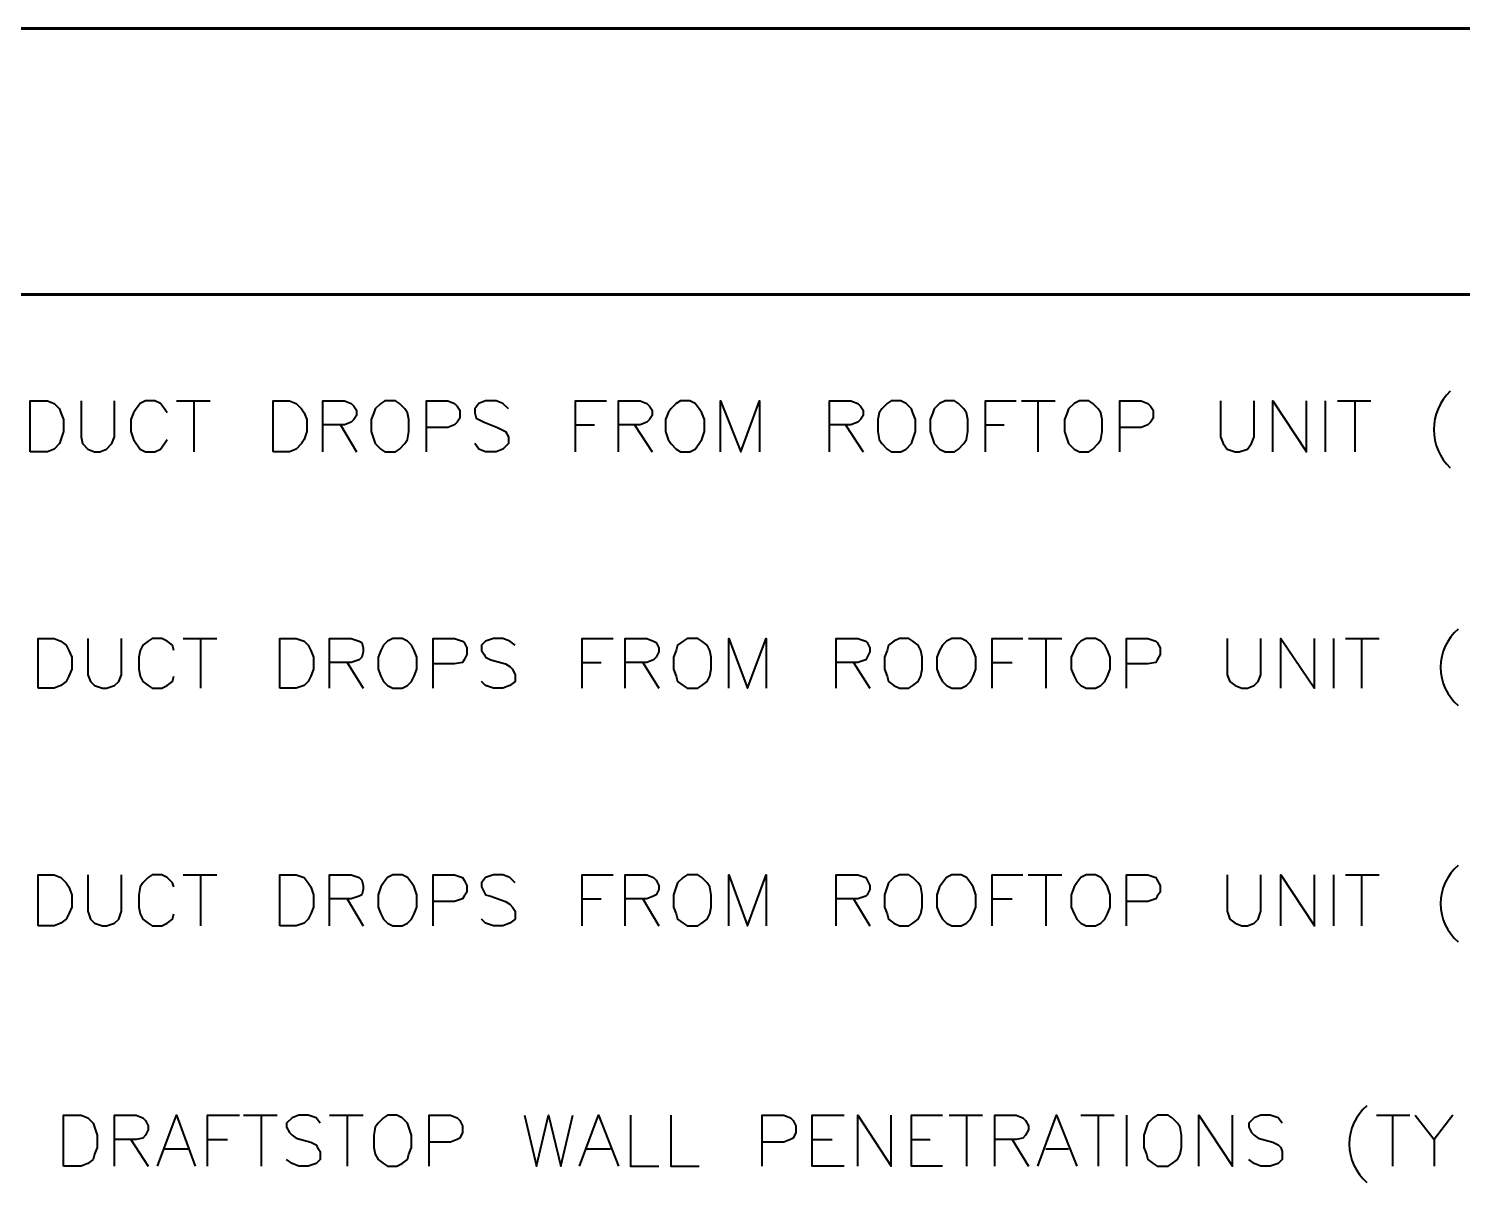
# Model space of a CAD drawing. Header units: inches. Extents: x 5 to 516, y -193 to 129.
# Drawn here: x 392.15 to 402.82, y -163.69 to -155.1 of the extents above; entities that cross this region are included whole.
import ezdxf

# ---------------------------------------------------------------- set-up
doc = ezdxf.new("R2010")
doc.units = ezdxf.units.IN
doc.header["$MEASUREMENT"] = 0
doc.layers.add('PDF10_Geometry', color=7, linetype='Continuous')

msp = doc.modelspace()

# ---------------------------------------------------------------- linework, layer by layer
at = {"layer": 'PDF10_Geometry', "lineweight": 60}
for points in [[(357.0896039, -155.0962878), (450.1758235, -155.0962878)], [(357.0896039, -157.0762074), (450.1758235, -157.0762074)]]:
    msp.add_lwpolyline(points, dxfattribs=at)
at = {"layer": 'PDF10_Geometry', "lineweight": 40}
for points in [[(392.1581831, -158.2461633), (392.1581831, -157.8661787), (392.2881778, -157.8661787), (392.3381758, -157.8861779), (392.3781741, -157.9261763), (392.3881737, -157.9561751), (392.4081729, -158.006173), (392.4081729, -158.0961694), (392.3881737, -158.1561669), (392.3781741, -158.1861657), (392.3381758, -158.2261641), (392.2881778, -158.2461633)], [(393.9681062, -158.2461633), (393.9681062, -157.8661787), (394.0881013, -157.8661787), (394.1380993, -157.8861779), (394.1780977, -157.9261763), (394.1980968, -157.9561751), (394.218096, -158.006173), (394.218096, -158.0961694), (394.1980968, -158.1561669), (394.1780977, -158.1861657), (394.1380993, -158.2261641), (394.0881013, -158.2461633)], [(394.7980759, -157.8661787), (394.7680771, -157.8861779), (394.7280787, -157.9261763), (394.7180791, -157.9561751), (394.6980799, -158.006173), (394.6980799, -158.0961694), (394.7180791, -158.1561669), (394.7280787, -158.1861657), (394.7680771, -158.2261641), (394.7980759, -158.2461633), (394.8780726, -158.2461633), (394.9080714, -158.2261641), (394.9480698, -158.1861657), (394.968069, -158.1561669), (394.9780686, -158.0961694), (394.9780686, -158.006173), (394.968069, -157.9561751), (394.9480698, -157.9261763), (394.9080714, -157.8861779), (394.8780726, -157.8661787)], [(396.9979865, -157.8661787), (396.9679877, -157.8861779), (396.9279894, -157.9261763), (396.9079902, -157.9561751), (396.887991, -158.006173), (396.887991, -158.0961694), (396.9079902, -158.1561669), (396.9279894, -158.1861657), (396.9679877, -158.2261641), (396.9979865, -158.2461633), (397.0679837, -158.2461633), (397.1079821, -158.2261641), (397.1379808, -158.1861657), (397.15798, -158.1561669), (397.1779792, -158.0961694), (397.1779792, -158.006173), (397.15798, -157.9561751), (397.1379808, -157.9261763), (397.1079821, -157.8861779), (397.0679837, -157.8661787)], [(398.5679194, -157.8661787), (398.5379206, -157.8861779), (398.4979222, -157.9261763), (398.477923, -157.9561751), (398.4679234, -158.006173), (398.4679234, -158.0961694), (398.477923, -158.1561669), (398.4979222, -158.1861657), (398.5379206, -158.2261641), (398.5679194, -158.2461633), (398.6379165, -158.2461633), (398.6779149, -158.2261641), (398.7179133, -158.1861657), (398.7279129, -158.1561669), (398.7479121, -158.0961694), (398.7479121, -158.006173), (398.7279129, -157.9561751), (398.7179133, -157.9261763), (398.6779149, -157.8861779), (398.6379165, -157.8661787)], [(398.9679031, -157.8661787), (398.9279048, -157.8861779), (398.8879064, -157.9261763), (398.8779068, -157.9561751), (398.8579076, -158.006173), (398.8579076, -158.0961694), (398.8779068, -158.1561669), (398.8879064, -158.1861657), (398.9279048, -158.2261641), (398.9679031, -158.2461633), (399.0379003, -158.2461633), (399.0678991, -158.2261641), (399.1078974, -158.1861657), (399.1278966, -158.1561669), (399.1378962, -158.0961694), (399.1378962, -158.006173), (399.1278966, -157.9561751), (399.1078974, -157.9261763), (399.0678991, -157.8861779), (399.0379003, -157.8661787)], [(399.9678625, -157.8661787), (399.9278641, -157.8861779), (399.8878658, -157.9261763), (399.8778662, -157.9561751), (399.857867, -158.006173), (399.857867, -158.0961694), (399.8778662, -158.1561669), (399.8878658, -158.1861657), (399.9278641, -158.2261641), (399.9678625, -158.2461633), (400.0378597, -158.2461633), (400.0678585, -158.2261641), (400.1078568, -158.1861657), (400.127856, -158.1561669), (400.1378556, -158.0961694), (400.1378556, -158.006173), (400.127856, -157.9561751), (400.1078568, -157.9261763), (400.0678585, -157.8861779), (400.0378597, -157.8661787)], [(392.2181739, -160.0060918), (392.2181739, -159.6361068), (392.338169, -159.6361068), (392.388167, -159.656106), (392.4281653, -159.6861048), (392.4481645, -159.7261032), (392.4681637, -159.7761011), (392.4681637, -159.8660975), (392.4481645, -159.9160955), (392.4281653, -159.9560938), (392.388167, -159.9860926), (392.338169, -160.0060918)], [(394.0181008, -160.0060918), (394.0181008, -159.6361068), (394.1380959, -159.6361068), (394.1980934, -159.656106), (394.2280922, -159.6861048), (394.2480914, -159.7261032), (394.2680906, -159.7761011), (394.2680906, -159.8660975), (394.2480914, -159.9160955), (394.2280922, -159.9560938), (394.1980934, -159.9860926), (394.1380959, -160.0060918)], [(394.8580666, -159.6361068), (394.8180683, -159.656106), (394.7880695, -159.6861048), (394.7680703, -159.7261032), (394.7480711, -159.7761011), (394.7480711, -159.8660975), (394.7680703, -159.9160955), (394.7880695, -159.9560938), (394.8180683, -159.9860926), (394.8580666, -160.0060918), (394.9280638, -160.0060918), (394.9680622, -159.9860926), (394.998061, -159.9560938), (395.0180601, -159.9160955), (395.0380593, -159.8660975), (395.0380593, -159.7761011), (395.0180601, -159.7261032), (394.998061, -159.6861048), (394.9680622, -159.656106), (394.9280638, -159.6361068)], [(397.0479811, -159.6361068), (397.0179823, -159.656106), (396.9779839, -159.6861048), (396.9679843, -159.7261032), (396.9479852, -159.7761011), (396.9479852, -159.8660975), (396.9679843, -159.9160955), (396.9779839, -159.9560938), (397.0179823, -159.9860926), (397.0479811, -160.0060918), (397.1279779, -160.0060918), (397.1579766, -159.9860926), (397.197975, -159.9560938), (397.2179742, -159.9160955), (397.2279738, -159.8660975), (397.2279738, -159.7761011), (397.2179742, -159.7261032), (397.197975, -159.6861048), (397.1579766, -159.656106), (397.1279779, -159.6361068)], [(398.6279169, -159.6361068), (398.5879186, -159.656106), (398.5479202, -159.6861048), (398.5379206, -159.7261032), (398.5179214, -159.7761011), (398.5179214, -159.8660975), (398.5379206, -159.9160955), (398.5479202, -159.9560938), (398.5879186, -159.9860926), (398.6279169, -160.0060918), (398.6979141, -160.0060918), (398.7279129, -159.9860926), (398.7679113, -159.9560938), (398.7879104, -159.9160955), (398.79791, -159.8660975), (398.79791, -159.7761011), (398.7879104, -159.7261032), (398.7679113, -159.6861048), (398.7279129, -159.656106), (398.6979141, -159.6361068)], [(399.0179045, -159.6361068), (398.9779061, -159.656106), (398.9479073, -159.6861048), (398.9279081, -159.7261032), (398.907909, -159.7761011), (398.907909, -159.8660975), (398.9279081, -159.9160955), (398.9479073, -159.9560938), (398.9779061, -159.9860926), (399.0179045, -160.0060918), (399.0879016, -160.0060918), (399.1279, -159.9860926), (399.1578988, -159.9560938), (399.177898, -159.9160955), (399.1978972, -159.8660975), (399.1978972, -159.7761011), (399.177898, -159.7261032), (399.1578988, -159.6861048), (399.1279, -159.656106), (399.0879016, -159.6361068)], [(400.0178639, -159.6361068), (399.9778655, -159.656106), (399.9478667, -159.6861048), (399.9278675, -159.7261032), (399.9078683, -159.7761011), (399.9078683, -159.8660975), (399.9278675, -159.9160955), (399.9478667, -159.9560938), (399.9778655, -159.9860926), (400.0178639, -160.0060918), (400.087861, -160.0060918), (400.1278594, -159.9860926), (400.1578582, -159.9560938), (400.1778574, -159.9160955), (400.1978566, -159.8660975), (400.1978566, -159.7761011), (400.1778574, -159.7261032), (400.1578582, -159.6861048), (400.1278594, -159.656106), (400.087861, -159.6361068)], [(392.2181603, -161.7760165), (392.2181603, -161.396032), (392.3381554, -161.396032), (392.3881534, -161.4160312), (392.4281518, -161.4560295), (392.448151, -161.4860283), (392.4681501, -161.5460259), (392.4681501, -161.6360222), (392.448151, -161.6860202), (392.4281518, -161.7260186), (392.3881534, -161.7560173), (392.3381554, -161.7760165)], [(394.018094, -161.7760165), (394.018094, -161.396032), (394.1380891, -161.396032), (394.1980867, -161.4160312), (394.2280854, -161.4560295), (394.2480846, -161.4860283), (394.2680838, -161.5460259), (394.2680838, -161.6360222), (394.2480846, -161.6860202), (394.2280854, -161.7260186), (394.1980867, -161.7560173), (394.1380891, -161.7760165)], [(394.8580599, -161.396032), (394.8180615, -161.4160312), (394.7880627, -161.4560295), (394.7680635, -161.4860283), (394.7480643, -161.5460259), (394.7480643, -161.6360222), (394.7680635, -161.6860202), (394.7880627, -161.7260186), (394.8180615, -161.7560173), (394.8580599, -161.7760165), (394.928057, -161.7760165), (394.9680554, -161.7560173), (394.9980542, -161.7260186), (395.0180534, -161.6860202), (395.0380526, -161.6360222), (395.0380526, -161.5460259), (395.0180534, -161.4860283), (394.9980542, -161.4560295), (394.9680554, -161.4160312), (394.928057, -161.396032)], [(397.0479675, -161.396032), (397.0179688, -161.4160312), (396.9779704, -161.4560295), (396.9679708, -161.4860283), (396.9479716, -161.5460259), (396.9479716, -161.6360222), (396.9679708, -161.6860202), (396.9779704, -161.7260186), (397.0179688, -161.7560173), (397.0479675, -161.7760165), (397.1279643, -161.7760165), (397.1579631, -161.7560173), (397.1979614, -161.7260186), (397.2179606, -161.6860202), (397.2279602, -161.6360222), (397.2279602, -161.5460259), (397.2179606, -161.4860283), (397.1979614, -161.4560295), (397.1579631, -161.4160312), (397.1279643, -161.396032)], [(398.6279034, -161.396032), (398.587905, -161.4160312), (398.5479066, -161.4560295), (398.537907, -161.4860283), (398.5179078, -161.5460259), (398.5179078, -161.6360222), (398.537907, -161.6860202), (398.5479066, -161.7260186), (398.587905, -161.7560173), (398.6279034, -161.7760165), (398.6979005, -161.7760165), (398.7278993, -161.7560173), (398.7678977, -161.7260186), (398.7878969, -161.6860202), (398.7978965, -161.6360222), (398.7978965, -161.5460259), (398.7878969, -161.4860283), (398.7678977, -161.4560295), (398.7278993, -161.4160312), (398.6979005, -161.396032)], [(399.0178909, -161.396032), (398.9778926, -161.4160312), (398.9478938, -161.4560295), (398.9278946, -161.4860283), (398.9078954, -161.5460259), (398.9078954, -161.6360222), (398.9278946, -161.6860202), (398.9478938, -161.7260186), (398.9778926, -161.7560173), (399.0178909, -161.7760165), (399.0878881, -161.7760165), (399.1278865, -161.7560173), (399.1578852, -161.7260186), (399.1778844, -161.6860202), (399.1978836, -161.6360222), (399.1978836, -161.5460259), (399.1778844, -161.4860283), (399.1578852, -161.4560295), (399.1278865, -161.4160312), (399.0878881, -161.396032)], [(400.0178503, -161.396032), (399.9778519, -161.4160312), (399.9478532, -161.4560295), (399.927854, -161.4860283), (399.9078548, -161.5460259), (399.9078548, -161.6360222), (399.927854, -161.6860202), (399.9478532, -161.7260186), (399.9778519, -161.7560173), (400.0178503, -161.7760165), (400.0878475, -161.7760165), (400.1278458, -161.7560173), (400.1578446, -161.7260186), (400.1778438, -161.6860202), (400.197843, -161.6360222), (400.197843, -161.5460259), (400.1778438, -161.4860283), (400.1578446, -161.4560295), (400.1278458, -161.4160312), (400.0878475, -161.396032)], [(392.4081695, -163.5659472), (392.4081695, -163.1859627), (392.5381643, -163.1859627), (392.5881622, -163.2059618), (392.6281606, -163.2459602), (392.6381602, -163.275959), (392.6581594, -163.3359566), (392.6581594, -163.4259529), (392.6381602, -163.4759509), (392.6281606, -163.5159493), (392.5881622, -163.545948), (392.5381643, -163.5659472)], [(394.8180683, -163.1859627), (394.7880695, -163.2059618), (394.7480711, -163.2459602), (394.7280719, -163.275959), (394.7180723, -163.3359566), (394.7180723, -163.4259529), (394.7280719, -163.4759509), (394.7480711, -163.5159493), (394.7880695, -163.545948), (394.8180683, -163.5659472), (394.8880654, -163.5659472), (394.9280638, -163.545948), (394.9680622, -163.5159493), (394.9780618, -163.4759509), (394.998061, -163.4259529), (394.998061, -163.3359566), (394.9780618, -163.275959), (394.9680622, -163.2459602), (394.9280638, -163.2059618), (394.8880654, -163.1859627)], [(400.547839, -163.1859627), (400.5178402, -163.2059618), (400.4778418, -163.2459602), (400.4678422, -163.275959), (400.447843, -163.3359566), (400.447843, -163.4259529), (400.4678422, -163.4759509), (400.4778418, -163.5159493), (400.5178402, -163.545948), (400.547839, -163.5659472), (400.6278357, -163.5659472), (400.6578345, -163.545948), (400.6978329, -163.5159493), (400.7178321, -163.4759509), (400.7278317, -163.4259529), (400.7278317, -163.3359566), (400.7178321, -163.275959), (400.6978329, -163.2459602), (400.6578345, -163.2059618), (400.6278357, -163.1859627)]]:
    msp.add_lwpolyline(points, close=True, dxfattribs=at)
for points in [[(392.5381609, -157.8661787), (392.5381609, -158.1361677), (392.5481605, -158.1861657), (392.5881588, -158.2261641), (392.6381568, -158.2461633), (392.6781552, -158.2461633), (392.7281531, -158.2261641), (392.7681515, -158.1861657), (392.7881507, -158.1361677), (392.7881507, -157.8661787)], [(393.1781349, -157.9561751), (393.1581357, -157.9261763), (393.1281369, -157.8861779), (393.0881385, -157.8661787), (393.0181414, -157.8661787), (392.978143, -157.8861779), (392.9481442, -157.9261763), (392.928145, -157.9561751), (392.9081458, -158.006173), (392.9081458, -158.0961694), (392.928145, -158.1561669), (392.9481442, -158.1861657), (392.978143, -158.2261641), (393.0181414, -158.2461633), (393.0881385, -158.2461633), (393.1281369, -158.2261641), (393.1581357, -158.1861657), (393.1781349, -158.1561669)], [(393.2481354, -157.8661787), (393.4981253, -157.8661787)], [(393.3781267, -157.8661787), (393.3781267, -158.2461633)], [(394.3380878, -158.2461633), (394.3380878, -157.8661787), (394.4980813, -157.8661787), (394.5480792, -157.8861779), (394.5680784, -157.9061771), (394.5880776, -157.9361759), (394.5880776, -157.9761742), (394.5680784, -158.006173), (394.5480792, -158.0261722), (394.4980813, -158.0461714), (394.3380878, -158.0461714)], [(395.1080599, -158.2461633), (395.1080599, -157.8661787), (395.2680534, -157.8661787), (395.3180514, -157.8861779), (395.3380505, -157.9061771), (395.3580497, -157.9361759), (395.3580497, -157.9961734), (395.3380505, -158.0261722), (395.3180514, -158.0461714), (395.2680534, -158.0661706), (395.1080599, -158.0661706)], [(395.7180385, -157.9261763), (395.6780401, -157.8861779), (395.6280422, -157.8661787), (395.5480454, -157.8661787), (395.4980474, -157.8861779), (395.4680487, -157.9261763), (395.4680487, -157.9561751), (395.4780482, -157.9961734), (395.4980474, -158.006173), (395.5380458, -158.0261722), (395.6380418, -158.0661706), (395.6780401, -158.0861698), (395.6980393, -158.0961694), (395.7180385, -158.1361677), (395.7180385, -158.1861657), (395.6780401, -158.2261641), (395.6280422, -158.2461633), (395.5480454, -158.2461633), (395.4980474, -158.2261641), (395.4680487, -158.1861657)], [(396.2180114, -158.2461633), (396.2180114, -157.8661787), (396.4480021, -157.8661787)], [(396.5380052, -158.2461633), (396.5380052, -157.8661787), (396.6979987, -157.8661787), (396.7479967, -157.8861779), (396.7679959, -157.9061771), (396.787995, -157.9361759), (396.787995, -157.9761742), (396.7679959, -158.006173), (396.7479967, -158.0261722), (396.6979987, -158.0461714), (396.5380052, -158.0461714)], [(397.2979743, -158.2461633), (397.2979743, -157.8661787), (397.4479682, -158.2461633), (397.5879626, -157.8661787), (397.5879626, -158.2461633)], [(398.1079381, -158.2461633), (398.1079381, -157.8661787), (398.2679316, -157.8661787), (398.3179295, -157.8861779), (398.3379287, -157.9061771), (398.3579279, -157.9361759), (398.3579279, -157.9761742), (398.3379287, -158.006173), (398.3179295, -158.0261722), (398.2679316, -158.0461714), (398.1079381, -158.0461714)], [(399.2678909, -158.2461633), (399.2678909, -157.8661787), (399.4978816, -157.8661787)], [(399.5378834, -157.8661787), (399.7878732, -157.8661787)], [(399.6578785, -157.8661787), (399.6578785, -158.2461633)], [(400.2678503, -158.2461633), (400.2678503, -157.8661787), (400.4278438, -157.8661787), (400.4778418, -157.8861779), (400.497841, -157.9061771), (400.5178402, -157.9361759), (400.5178402, -157.9961734), (400.497841, -158.0261722), (400.4778418, -158.0461714), (400.4278438, -158.0661706), (400.2678503, -158.0661706)], [(401.0178233, -157.8661787), (401.0178233, -158.1361677), (401.0378225, -158.1861657), (401.0678212, -158.2261641), (401.1278188, -158.2461633), (401.1578176, -158.2461633), (401.2178151, -158.2261641), (401.2478139, -158.1861657), (401.2678131, -158.1361677), (401.2678131, -157.8661787)], [(401.407804, -158.2461633), (401.407804, -157.8661787), (401.6577939, -158.2461633), (401.6577939, -157.8661787)], [(401.7977916, -157.8661787), (401.7977916, -158.2461633)], [(401.8877845, -157.8661787), (402.1377744, -157.8661787)], [(402.0177827, -157.8661787), (402.0177827, -158.2461633)], [(394.4680859, -158.0461714), (394.588081, -158.2461633)], [(396.2180114, -158.0461714), (396.3580057, -158.0461714)], [(396.6580003, -158.0461714), (396.787995, -158.2461633)], [(398.2279332, -158.0461714), (398.3579279, -158.2461633)], [(399.2678909, -158.0461714), (399.4078853, -158.0461714)], [(392.5881622, -159.6361068), (392.5881622, -159.9060959), (392.6081614, -159.9560938), (392.6381602, -159.9860926), (392.6981578, -160.0060918), (392.7281565, -160.0060918), (392.7881541, -159.9860926), (392.8181529, -159.9560938), (392.8381521, -159.9060959), (392.8381521, -159.6361068)], [(393.2281362, -159.7261032), (393.2181366, -159.6861048), (393.1781383, -159.656106), (393.1381399, -159.6361068), (393.0681427, -159.6361068), (393.0381439, -159.656106), (392.9981456, -159.6861048), (392.9781464, -159.7261032), (392.9681468, -159.7761011), (392.9681468, -159.8660975), (392.9781464, -159.9160955), (392.9981456, -159.9560938), (393.0381439, -159.9860926), (393.0681427, -160.0060918), (393.1381399, -160.0060918), (393.1781383, -159.9860926), (393.2181366, -159.9560938), (393.2281362, -159.9160955)], [(393.29813, -159.6361068), (393.5481198, -159.6361068)], [(393.4281281, -159.6361068), (393.4281281, -160.0060918)], [(394.3880891, -160.0060918), (394.3880891, -159.6361068), (394.5480826, -159.6361068), (394.6080802, -159.656106), (394.6280794, -159.6661056), (394.638079, -159.706104), (394.638079, -159.7361028), (394.6280794, -159.7761011), (394.6080802, -159.7961003), (394.5480826, -159.8160995), (394.3880891, -159.8160995)], [(395.1580612, -160.0060918), (395.1580612, -159.6361068), (395.3180547, -159.6361068), (395.3780523, -159.656106), (395.3880519, -159.6661056), (395.4080511, -159.706104), (395.4080511, -159.756102), (395.3880519, -159.7961003), (395.3780523, -159.8160995), (395.3180547, -159.8260991), (395.1580612, -159.8260991)], [(395.7680331, -159.6861048), (395.7280347, -159.656106), (395.6780367, -159.6361068), (395.6080396, -159.6361068), (395.548042, -159.656106), (395.5180432, -159.6861048), (395.5180432, -159.7261032), (395.5380424, -159.756102), (395.548042, -159.7761011), (395.5880404, -159.7961003), (395.6980359, -159.8260991), (395.7280347, -159.8460983), (395.7480339, -159.8660975), (395.7680331, -159.9060959), (395.7680331, -159.9560938), (395.7280347, -159.9860926), (395.6780367, -160.0060918), (395.6080396, -160.0060918), (395.548042, -159.9860926), (395.5180432, -159.9560938)], [(396.2680128, -160.0060918), (396.2680128, -159.6361068), (396.4980034, -159.6361068)], [(396.5879998, -160.0060918), (396.5879998, -159.6361068), (396.7479933, -159.6361068), (396.7979913, -159.656106), (396.8179904, -159.6661056), (396.8379896, -159.706104), (396.8379896, -159.7361028), (396.8179904, -159.7761011), (396.7979913, -159.7961003), (396.7479933, -159.8160995), (396.5879998, -159.8160995)], [(397.3579719, -160.0060918), (397.3579719, -159.6361068), (397.4979662, -160.0060918), (397.6379605, -159.6361068), (397.6379605, -160.0060918)], [(398.1579394, -160.0060918), (398.1579394, -159.6361068), (398.3179329, -159.6361068), (398.3779305, -159.656106), (398.3879301, -159.6661056), (398.4079293, -159.706104), (398.4079293, -159.7361028), (398.3879301, -159.7761011), (398.3779305, -159.7961003), (398.3179329, -159.8160995), (398.1579394, -159.8160995)], [(399.3178923, -160.0060918), (399.3178923, -159.6361068), (399.547883, -159.6361068)], [(399.587878, -159.6361068), (399.8378678, -159.6361068)], [(399.7178761, -159.6361068), (399.7178761, -160.0060918)], [(400.3178517, -160.0060918), (400.3178517, -159.6361068), (400.4778452, -159.6361068), (400.5378428, -159.656106), (400.5478424, -159.6661056), (400.5678415, -159.706104), (400.5678415, -159.756102), (400.5478424, -159.7961003), (400.5378428, -159.8160995), (400.4778452, -159.8260991), (400.3178517, -159.8260991)], [(401.0678178, -159.6361068), (401.0678178, -159.9060959), (401.087817, -159.9560938), (401.1278154, -159.9860926), (401.1778134, -160.0060918), (401.2178118, -160.0060918), (401.2678097, -159.9860926), (401.2978085, -159.9560938), (401.3178077, -159.9060959), (401.3178077, -159.6361068)], [(401.4678016, -160.0060918), (401.4678016, -159.6361068), (401.7177915, -160.0060918), (401.7177915, -159.6361068)], [(401.8577892, -159.6361068), (401.8577892, -160.0060918)], [(401.9477821, -159.6361068), (402.197772, -159.6361068)], [(402.0677772, -159.6361068), (402.0677772, -160.0060918)], [(394.5180872, -159.8160995), (394.6380824, -160.0060918)], [(396.2680128, -159.8160995), (396.4080071, -159.8160995)], [(396.7179979, -159.8160995), (396.837993, -160.0060918)], [(398.2879307, -159.8160995), (398.4079259, -160.0060918)], [(399.3178923, -159.8160995), (399.4678862, -159.8160995)], [(392.5881487, -161.396032), (392.5881487, -161.666021), (392.6081478, -161.7260186), (392.6381466, -161.7560173), (392.6981442, -161.7760165), (392.728143, -161.7760165), (392.7881405, -161.7560173), (392.8181393, -161.7260186), (392.8381385, -161.666021), (392.8381385, -161.396032)], [(393.2281227, -161.4860249), (393.2181231, -161.4560261), (393.1781247, -161.4160278), (393.1381263, -161.3960286), (393.0681292, -161.3960286), (393.0381304, -161.4160278), (392.998132, -161.4560261), (392.9781328, -161.4860249), (392.9681332, -161.5460225), (392.9681332, -161.6360188), (392.9781328, -161.6860168), (392.998132, -161.7260152), (393.0381304, -161.756014), (393.0681292, -161.7760131), (393.1381263, -161.7760131), (393.1781247, -161.756014), (393.2181231, -161.7260152), (393.2281227, -161.6860168)], [(393.2981164, -161.396032), (393.5481063, -161.396032)], [(393.4281145, -161.396032), (393.4281145, -161.7760165)], [(394.3880756, -161.7760165), (394.3880756, -161.396032), (394.5480691, -161.396032), (394.6080666, -161.4160312), (394.6280658, -161.4360303), (394.6380654, -161.4760287), (394.6380654, -161.5060275), (394.6280658, -161.5460259), (394.6080666, -161.5560255), (394.5480691, -161.5760247), (394.3880756, -161.5760247)], [(395.1580477, -161.7760165), (395.1580477, -161.396032), (395.3180412, -161.396032), (395.3780387, -161.4160312), (395.3880383, -161.4360303), (395.4080375, -161.4760287), (395.4080375, -161.5260267), (395.3880383, -161.5560255), (395.3780387, -161.5760247), (395.3180412, -161.5960238), (395.1580477, -161.5960238)], [(395.7680195, -161.4560295), (395.7280211, -161.4160312), (395.6780232, -161.396032), (395.608026, -161.396032), (395.5480285, -161.4160312), (395.5180297, -161.4560295), (395.5180297, -161.4860283), (395.5380289, -161.5260267), (395.5480285, -161.5460259), (395.5880268, -161.5560255), (395.6980224, -161.5960238), (395.7280211, -161.616023), (395.7480203, -161.6360222), (395.7680195, -161.666021), (395.7680195, -161.7260186), (395.7280211, -161.7560173), (395.6780232, -161.7760165), (395.608026, -161.7760165), (395.5480285, -161.7560173), (395.5180297, -161.7260186)], [(396.2679992, -161.7760165), (396.2679992, -161.396032), (396.4979899, -161.396032)], [(396.5879862, -161.7760165), (396.5879862, -161.396032), (396.7479797, -161.396032), (396.7979777, -161.4160312), (396.8179769, -161.4360303), (396.8379761, -161.4760287), (396.8379761, -161.5060275), (396.8179769, -161.5460259), (396.7979777, -161.5560255), (396.7479797, -161.5760247), (396.5879862, -161.5760247)], [(397.3579583, -161.7760165), (397.3579583, -161.396032), (397.4979527, -161.7760165), (397.637947, -161.396032), (397.637947, -161.7760165)], [(398.1579259, -161.7760165), (398.1579259, -161.396032), (398.3179194, -161.396032), (398.3779169, -161.4160312), (398.3879165, -161.4360303), (398.4079157, -161.4760287), (398.4079157, -161.5060275), (398.3879165, -161.5460259), (398.3779169, -161.5560255), (398.3179194, -161.5760247), (398.1579259, -161.5760247)], [(399.3178787, -161.7760165), (399.3178787, -161.396032), (399.5478694, -161.396032)], [(399.5878644, -161.396032), (399.8378542, -161.396032)], [(399.7178625, -161.396032), (399.7178625, -161.7760165)], [(400.3178381, -161.7760165), (400.3178381, -161.396032), (400.4778316, -161.396032), (400.5378292, -161.4160312), (400.5478288, -161.4360303), (400.567828, -161.4760287), (400.567828, -161.5260267), (400.5478288, -161.5560255), (400.5378292, -161.5760247), (400.4778316, -161.5960238), (400.3178381, -161.5960238)], [(401.0678043, -161.396032), (401.0678043, -161.666021), (401.0878035, -161.7260186), (401.1278018, -161.7560173), (401.1777998, -161.7760165), (401.2177982, -161.7760165), (401.2677962, -161.7560173), (401.2977949, -161.7260186), (401.3177941, -161.666021), (401.3177941, -161.396032)], [(401.467788, -161.7760165), (401.467788, -161.396032), (401.7177779, -161.7760165), (401.7177779, -161.396032)], [(401.8577756, -161.396032), (401.8577756, -161.7760165)], [(401.9477685, -161.396032), (402.1977584, -161.396032)], [(402.0677637, -161.396032), (402.0677637, -161.7760165)], [(394.5180737, -161.5760247), (394.6380688, -161.7760165)], [(396.2679992, -161.5760247), (396.4079935, -161.5760247)], [(396.7179843, -161.5760247), (396.8379795, -161.7760165)], [(398.2879172, -161.5760247), (398.4079123, -161.7760165)], [(399.3178787, -161.5760247), (399.4678727, -161.5760247)], [(392.7881541, -163.5659472), (392.7881541, -163.1859627), (392.9481476, -163.1859627), (392.9981456, -163.2059618), (393.0181448, -163.225961), (393.0381439, -163.2659594), (393.0381439, -163.2959582), (393.0181448, -163.3359566), (392.9981456, -163.3559558), (392.9481476, -163.3659554), (392.7881541, -163.3659554)], [(393.1081411, -163.5659472), (393.2481354, -163.1859627), (393.3881297, -163.5659472)], [(393.4781295, -163.5659472), (393.4781295, -163.1859627), (393.7181197, -163.1859627)], [(393.7481151, -163.1859627), (393.998105, -163.1859627)], [(393.8781132, -163.1859627), (393.8781132, -163.5659472)], [(394.3180954, -163.2459602), (394.2880966, -163.2059618), (394.228099, -163.1859627), (394.1581019, -163.1859627), (394.1081039, -163.2059618), (394.0681055, -163.2459602), (394.0681055, -163.275959), (394.0881047, -163.3159574), (394.1081039, -163.3359566), (394.1381027, -163.3559558), (394.2480982, -163.3859545), (394.2880966, -163.4059537), (394.2980962, -163.4259529), (394.3180954, -163.4559517), (394.3180954, -163.5159493), (394.2880966, -163.545948), (394.228099, -163.5659472), (394.1581019, -163.5659472), (394.1081039, -163.545948), (394.0681055, -163.5159493)], [(394.3880891, -163.1859627), (394.638079, -163.1859627)], [(394.5180872, -163.1859627), (394.5180872, -163.5659472)], [(395.1280591, -163.5659472), (395.1280591, -163.1859627), (395.2880526, -163.1859627), (395.3380505, -163.2059618), (395.3580497, -163.225961), (395.3780489, -163.2659594), (395.3780489, -163.3159574), (395.3580497, -163.3559558), (395.3380505, -163.3659554), (395.2880526, -163.3859545), (395.1280591, -163.3859545)], [(395.8380336, -163.1859627), (395.92803, -163.5659472), (396.0180263, -163.1859627), (396.1080227, -163.5659472), (396.198019, -163.1859627)], [(396.2480136, -163.5659472), (396.3880079, -163.1859627), (396.5380018, -163.5659472)], [(396.6279982, -163.1859627), (396.6279982, -163.5659472), (396.8379896, -163.5659472)], [(396.927986, -163.1859627), (396.927986, -163.5659472), (397.1379774, -163.5659472)], [(397.6079584, -163.5659472), (397.6079584, -163.1859627), (397.7679519, -163.1859627), (397.8179498, -163.2059618), (397.837949, -163.225961), (397.8579482, -163.2659594), (397.8579482, -163.3159574), (397.837949, -163.3559558), (397.8179498, -163.3659554), (397.7679519, -163.3859545), (397.6079584, -163.3859545)], [(398.217937, -163.5659472), (397.9779467, -163.5659472), (397.9779467, -163.1859627), (398.217937, -163.1859627)], [(398.3179329, -163.5659472), (398.3179329, -163.1859627), (398.5679228, -163.5659472), (398.5679228, -163.1859627)], [(398.9479073, -163.5659472), (398.7179167, -163.5659472), (398.7179167, -163.1859627), (398.9479073, -163.1859627)], [(398.9979053, -163.1859627), (399.2478951, -163.1859627)], [(399.1278966, -163.1859627), (399.1278966, -163.5659472)], [(399.3378915, -163.5659472), (399.3378915, -163.1859627), (399.497885, -163.1859627), (399.547883, -163.2059618), (399.5678822, -163.225961), (399.5878813, -163.2659594), (399.5878813, -163.2959582), (399.5678822, -163.3359566), (399.547883, -163.3559558), (399.497885, -163.3659554), (399.3378915, -163.3659554)], [(399.6578785, -163.5659472), (399.7978728, -163.1859627), (399.9478667, -163.5659472)], [(399.9778655, -163.1859627), (400.2278554, -163.1859627)], [(400.1078568, -163.1859627), (400.1078568, -163.5659472)], [(400.3178517, -163.1859627), (400.3178517, -163.5659472)], [(400.8578298, -163.5659472), (400.8578298, -163.1859627), (401.1078196, -163.5659472), (401.1078196, -163.1859627)], [(401.4778046, -163.2459602), (401.4478058, -163.2059618), (401.3878082, -163.1859627), (401.3178111, -163.1859627), (401.2678131, -163.2059618), (401.2278147, -163.2459602), (401.2278147, -163.275959), (401.2478139, -163.3159574), (401.2678131, -163.3359566), (401.2978119, -163.3559558), (401.4078074, -163.3859545), (401.4478058, -163.4059537), (401.467805, -163.4259529), (401.4778046, -163.4559517), (401.4778046, -163.5159493), (401.4478058, -163.545948), (401.3878082, -163.5659472), (401.3178111, -163.5659472), (401.2678131, -163.545948), (401.2278147, -163.5159493)], [(402.1777762, -163.1859627), (402.427766, -163.1859627)], [(402.2977713, -163.1859627), (402.2977713, -163.5659472)], [(402.467761, -163.1859627), (402.6077553, -163.3659554), (402.6077553, -163.5659472)], [(402.7477496, -163.1859627), (402.6077553, -163.3659554)], [(392.9081492, -163.3659554), (393.0381439, -163.5659472)], [(393.1581425, -163.4359525), (393.3381352, -163.4359525)], [(393.4781295, -163.3659554), (393.6281234, -163.3659554)], [(396.2980082, -163.4359525), (396.4780009, -163.4359525)], [(397.9779467, -163.3659554), (398.1279406, -163.3659554)], [(398.7179167, -163.3659554), (398.857911, -163.3659554)], [(399.4678828, -163.3659554), (399.587878, -163.5659472)], [(399.7178761, -163.4359525), (399.8878692, -163.4359525)]]:
    msp.add_lwpolyline(points, dxfattribs=at)
for centre, radius, start, end in [((403.0010727, -158.08117), 0.3948714, 133.80294896, 226.19705104), ((403.0304305, -159.8510981), 0.3743169, 130.41612003, 229.58387997), ((403.0304169, -161.6110198), 0.3743169, 130.41612003, 229.58387997), ((402.3504581, -163.4009539), 0.3743169, 130.41612003, 229.58387997)]:
    msp.add_arc(centre, radius, start, end, dxfattribs=at)

doc.saveas('drawing.dxf')
